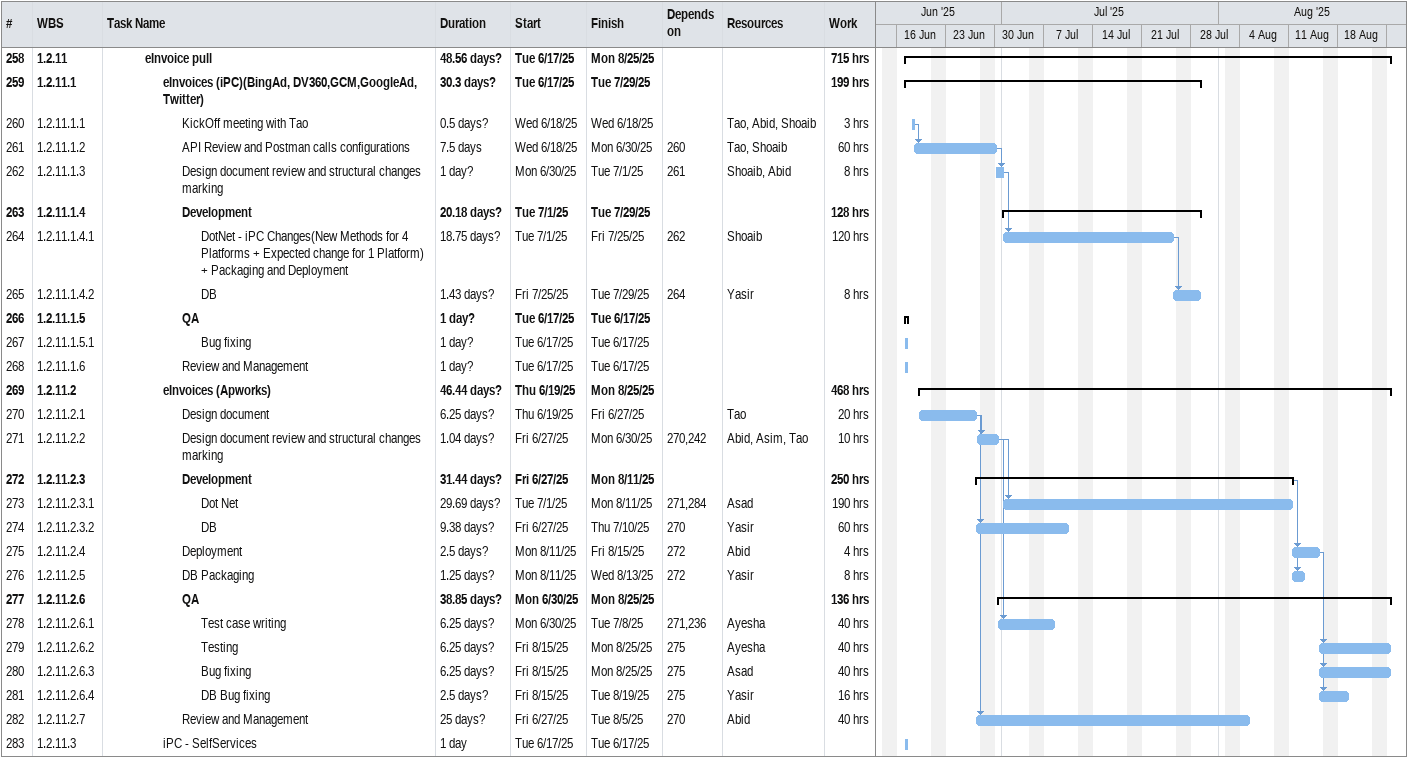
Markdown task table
| ID | WBS | Task | Duration | Start | Finish | Predecessors | Resources | Work (h) |
|---|---|---|---|---|---|---|---|---|
| 258 | 1.2.11 | **eInvoice pull** | 48.56d? | 2025-06-17 | 2025-08-25 |  |  | 715 |
| 259 | 1.2.11.1 | **eInvoices (iPC)(BingAd, DV360,GCM,GoogleAd, Twitter)** | 30.3d? | 2025-06-17 | 2025-07-29 |  |  | 199 |
| 260 | 1.2.11.1.1 | KickOff meeting with Tao | 0.5d? | 2025-06-18 | 2025-06-18 |  | Tao, Abid, Shoaib | 3 |
| 261 | 1.2.11.1.2 | API Review and Postman calls configurations | 7.5d | 2025-06-18 | 2025-06-30 | 260 | Tao, Shoaib | 60 |
| 262 | 1.2.11.1.3 | Design document review and structural changes marking | 1d? | 2025-06-30 | 2025-07-01 | 261 | Shoaib, Abid | 8 |
| 263 | 1.2.11.1.4 | **Development** | 20.18d? | 2025-07-01 | 2025-07-29 |  |  | 128 |
| 264 | 1.2.11.1.4.1 | DotNet - iPC Changes(New Methods for 4 Platforms + Expected change for 1 Platform) + Packaging and Deployment | 18.75d? | 2025-07-01 | 2025-07-25 | 262 | Shoaib | 120 |
| 265 | 1.2.11.1.4.2 | DB | 1.43d? | 2025-07-25 | 2025-07-29 | 264 | Yasir | 8 |
| 266 | 1.2.11.1.5 | **QA** | 1d? | 2025-06-17 | 2025-06-17 |  |  |  |
| 267 | 1.2.11.1.5.1 | Bug fixing | 1d? | 2025-06-17 | 2025-06-17 |  |  |  |
| 268 | 1.2.11.1.6 | Review and Management | 1d? | 2025-06-17 | 2025-06-17 |  |  |  |
| 269 | 1.2.11.2 | **eInvoices (Apworks)** | 46.44d? | 2025-06-19 | 2025-08-25 |  |  | 468 |
| 270 | 1.2.11.2.1 | Design document | 6.25d? | 2025-06-19 | 2025-06-27 |  | Tao | 20 |
| 271 | 1.2.11.2.2 | Design document review and structural changes marking | 1.04d? | 2025-06-27 | 2025-06-30 | 270, 242 | Abid, Asim, Tao | 10 |
| 272 | 1.2.11.2.3 | **Development** | 31.44d? | 2025-06-27 | 2025-08-11 |  |  | 250 |
| 273 | 1.2.11.2.3.1 | Dot Net | 29.69d? | 2025-07-01 | 2025-08-11 | 271, 284 | Asad | 190 |
| 274 | 1.2.11.2.3.2 | DB | 9.38d? | 2025-06-27 | 2025-07-10 | 270 | Yasir | 60 |
| 275 | 1.2.11.2.4 | Deployment | 2.5d? | 2025-08-11 | 2025-08-15 | 272 | Abid | 4 |
| 276 | 1.2.11.2.5 | DB Packaging | 1.25d? | 2025-08-11 | 2025-08-13 | 272 | Yasir | 8 |
| 277 | 1.2.11.2.6 | **QA** | 38.85d? | 2025-06-30 | 2025-08-25 |  |  | 136 |
| 278 | 1.2.11.2.6.1 | Test case writing | 6.25d? | 2025-06-30 | 2025-07-08 | 271, 236 | Ayesha | 40 |
| 279 | 1.2.11.2.6.2 | Testing | 6.25d? | 2025-08-15 | 2025-08-25 | 275 | Ayesha | 40 |
| 280 | 1.2.11.2.6.3 | Bug fixing | 6.25d? | 2025-08-15 | 2025-08-25 | 275 | Asad | 40 |
| 281 | 1.2.11.2.6.4 | DB Bug fixing | 2.5d? | 2025-08-15 | 2025-08-19 | 275 | Yasir | 16 |
| 282 | 1.2.11.2.7 | Review and Management | 25d? | 2025-06-27 | 2025-08-05 | 270 | Abid | 40 |
| 283 | 1.2.11.3 | iPC - SelfServices | 1d | 2025-06-17 | 2025-06-17 |  |  |  |
